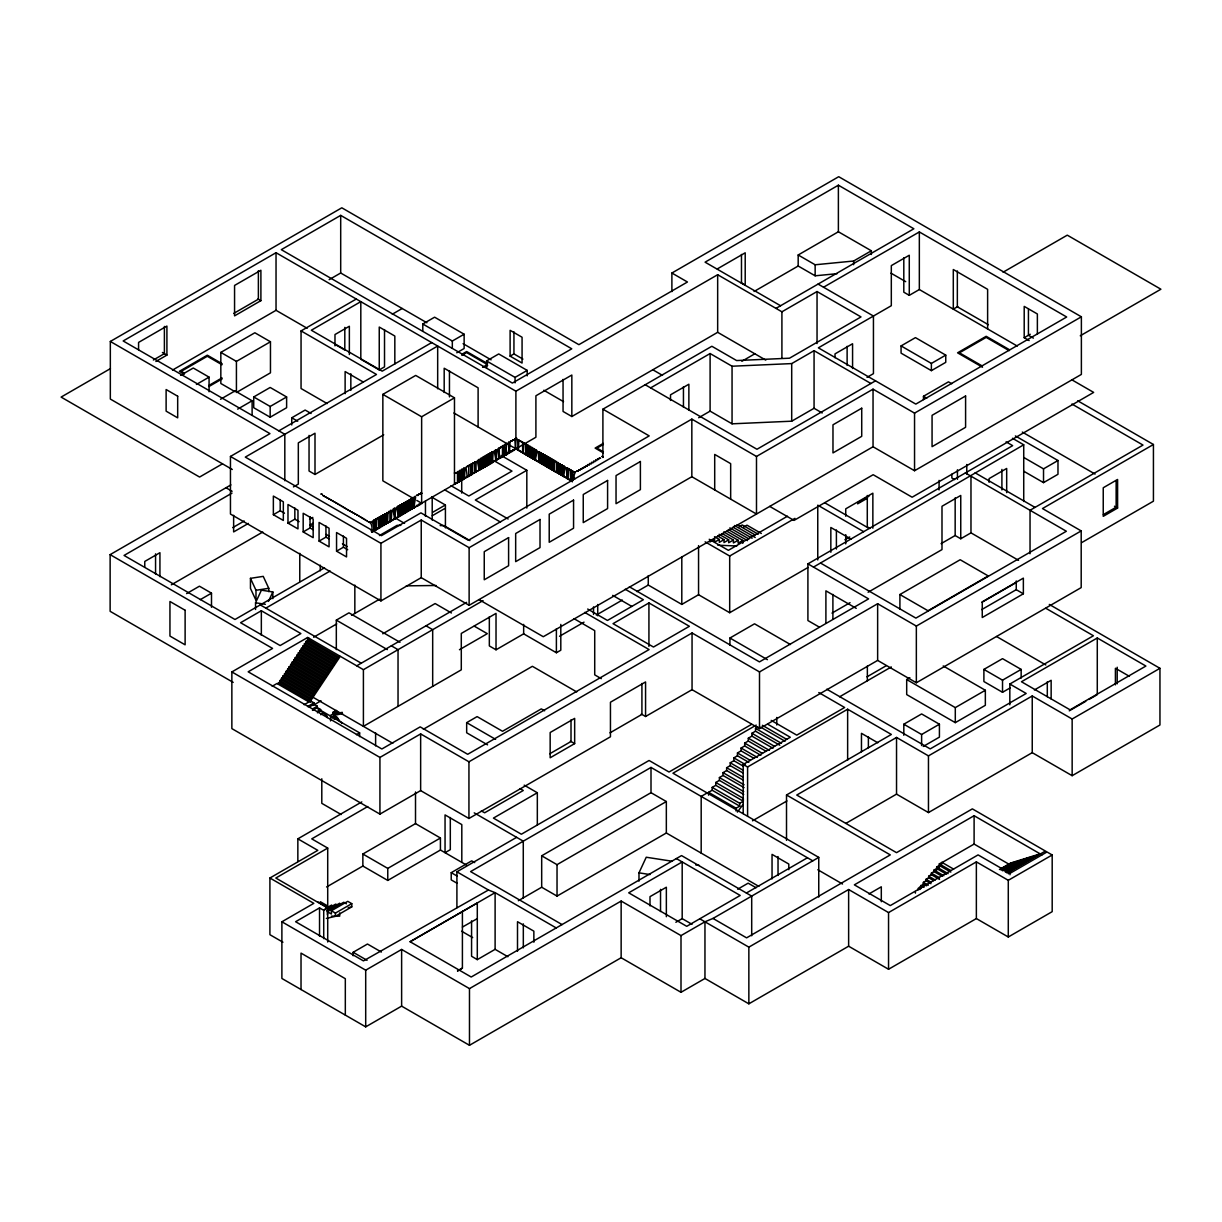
<?xml version="1.0" encoding="UTF-8"?>
<svg xmlns="http://www.w3.org/2000/svg" width="1222" height="1222" viewBox="0 0 1222 1222"><rect width="100%" height="100%" fill="white"/><g stroke="black" fill="none" stroke-linecap="round" stroke-linejoin="round"><path stroke-width="1.5" d="M574.936 472.074C577.349 470.47 572.156 474.93 574.783 479.009M255.551 609.473L255.551 602.782L261.401 590.18L272.827 591.952L272.827 598.658M268.458 601.392L272.827 591.952M638.984 881.138L638.984 872.844L646.239 857.233L671.886 861.204M295.525 660.002L297.603 656.871M310.48 701.061L339.594 657.329L339.594 655.924L338.051 656.81L307.501 639.167L309.029 638.281L309.029 639.702M737.401 812.111L743.037 804.443M919.815 889.57L924.733 883.873M935.808 871.042L940.741 865.344M368.907 522.069C366.157 520.435 371.87 523.826 369.12 522.191M371.167 522.084C368.433 520.251 374.176 527.171 371.167 531.02M373.611 520.236L374.925 520.358L374.375 530.959L373.611 520.236L374.925 520.358M373.046 521.443C370.083 518.922 377.048 530.76 372.099 531.998M375.49 519.151L376.804 519.274L376.254 529.874L375.49 519.151L376.804 519.274M379.232 516.982L380.546 517.105L379.996 527.705L379.232 516.982L380.546 517.105M378.667 518.189L377.369 518.067L378.667 518.189L378.667 528.469L377.369 528.347L378.667 528.469M381.111 515.913L382.425 516.02L381.875 526.621L381.111 515.913L382.425 516.02M382.99 514.829L384.304 514.936L383.739 525.536L382.99 514.829L384.304 514.936M384.869 513.744L386.167 513.866L385.617 524.467L384.869 513.744L386.167 513.866M386.732 512.66L388.046 512.782L387.496 523.383L386.732 512.66L388.046 512.782M390.49 510.49L391.788 510.613L391.239 521.214L390.49 510.49L391.788 510.613M389.925 511.697L388.611 511.575L389.925 511.697L389.925 521.977L388.611 521.855L389.925 521.977M373.611 530.516L374.925 530.638M375.49 529.432L376.804 529.554M394.232 508.337L395.546 508.444L394.996 519.045L394.232 508.337L395.546 508.444M393.667 509.528C390.78 506.488 397.394 521.504 392.354 519.701M379.232 527.262L380.546 527.385M397.99 506.168L399.288 506.29L398.739 516.891L397.99 506.168L399.288 506.29M397.425 507.374C394.538 504.335 401.137 519.335 396.111 517.532M381.111 526.193L382.425 526.3M399.854 505.083L401.167 505.205L400.617 515.806L399.854 505.083L401.167 505.205M382.99 525.109L384.304 525.231M401.733 503.999L403.046 504.121L402.496 514.722L401.733 503.999L403.046 504.121M384.869 524.024L386.167 524.146M403.611 502.914L404.925 503.036L404.36 513.637L403.611 502.914L404.925 503.036M386.732 522.94L388.046 523.062M405.49 501.83L406.789 501.952L406.239 512.553L405.49 501.83L406.789 501.952M407.354 500.76L408.667 500.867L408.117 511.468L407.354 500.76L408.667 500.867M390.49 520.771L391.788 520.893M409.233 499.676L410.546 499.798L409.996 510.384L409.233 499.676L410.546 499.798M411.111 498.591L412.41 498.713L411.86 509.314L411.111 498.591L412.41 498.713M394.232 518.617L395.546 518.724M412.975 497.507L414.289 497.629L413.739 508.23L412.975 497.507L414.289 497.629M414.854 496.422C417.618 494.268 411.615 508.887 416.106 506.595M397.99 516.448L399.288 516.57M399.854 515.363L401.167 515.485M401.733 514.279L403.046 514.401M403.611 513.194L404.925 513.316M405.49 512.125L406.789 512.232M407.354 511.04L408.667 511.163M409.233 509.956L410.546 510.078M411.111 508.871L412.41 508.994M412.975 507.787L414.289 507.909M458.051 471.493L459.35 471.616L458.8 482.201L458.051 471.493L459.35 471.616M457.486 472.685L456.173 472.578L457.486 472.685L457.486 482.965L456.173 482.858L457.486 482.965M459.915 470.409L461.229 470.531L460.679 481.132L459.915 470.409L461.229 470.531M461.794 469.324L463.107 469.447L462.558 480.047L461.794 469.324L463.107 469.447M463.673 468.24L464.986 468.362L464.436 478.963L463.673 468.24L464.986 468.362M466.85 467.278C464.284 464.07 469.309 480.261 465.735 477.237M468.729 466.193L467.415 466.071L468.729 466.193L468.729 476.473L467.415 476.366L468.729 476.473M471.173 463.917L472.471 464.039L471.921 474.625L471.173 463.917L472.471 464.039M470.607 465.108L469.294 465.002L470.607 465.108L470.607 475.404L469.294 475.282L470.607 475.404M474.915 461.748L476.229 461.87L475.679 472.471L474.915 461.748L476.229 461.87M474.35 462.955L473.036 462.833L474.35 462.955L474.35 473.235L473.036 473.113L474.35 473.235M458.051 481.774L459.35 481.896M459.915 480.689L461.229 480.811M478.673 459.579L479.971 459.701L479.421 470.302L478.673 459.579L479.971 459.701M478.108 460.786C475.221 457.746 481.819 472.761 476.794 470.944M461.794 479.604L463.107 479.727M480.536 458.494L481.85 458.617L481.3 469.217L480.536 458.494L481.85 458.617M482.415 457.425L483.729 457.532L483.179 468.133L482.415 457.425L483.729 457.532M484.294 456.341L485.608 456.463L485.042 467.048L484.294 456.341L485.608 456.463M486.173 455.256L487.471 455.378L486.921 465.979L486.173 455.256L487.471 455.378M488.036 454.172L489.35 454.294L488.8 464.895L488.036 454.172L489.35 454.294M471.173 474.197L472.471 474.319M489.915 453.087L491.229 453.209L490.679 463.81L489.915 453.087L491.229 453.209M491.794 452.003L493.092 452.125L492.542 462.726L491.794 452.003L493.092 452.125M474.915 472.028L476.229 472.15M495.536 449.849L496.85 449.956L496.3 460.557L495.536 449.849L496.85 449.956M494.971 451.04C492.084 448.016 498.698 463.016 493.657 461.213M478.673 469.859L479.971 469.981M480.536 468.79L481.85 468.897M499.294 447.68L500.592 447.802L499.294 447.68L499.294 457.96L500.592 458.082L499.294 457.96M498.729 448.886C496.163 445.679 501.173 461.855 497.598 458.83M482.415 467.705L483.729 467.827M484.294 466.621L485.608 466.743M503.036 445.511L504.35 445.633L503.8 456.234L503.036 445.511L504.35 445.633M486.173 465.536L487.471 465.658M502.471 446.717L501.157 446.595L502.471 446.717L502.471 456.997L501.157 456.875L502.471 456.997M488.036 464.452L489.35 464.574M506.794 443.342C513.377 443.739 502.975 468.53 506.855 443.586M506.214 444.548L504.915 444.426L506.214 444.548L506.214 454.828L504.915 454.706L506.214 454.828M489.915 463.367L491.229 463.489M508.658 442.272L509.971 442.379L509.421 452.98L508.658 442.272L509.971 442.379M508.092 443.464L507.145 443.754M491.794 462.283L493.092 462.405M495.536 460.129L496.85 460.251M516.02 438.622L515.531 449.452L514.783 438.729L517.028 438.423L515.776 438.53M516.081 438.851L514.783 438.729M503.036 455.791L504.35 455.913M517.593 439.813L518.892 439.935L518.342 450.536L517.593 439.813L518.892 439.935M506.794 453.637L508.092 453.744M508.658 452.552L509.971 452.675M522.649 442.104L521.336 441.982L522.649 442.104L522.649 452.384L521.336 452.262L522.649 452.384M523.215 443.067L524.528 443.189L523.215 443.067L523.215 453.347L524.528 453.469L523.215 453.347M517.593 450.093L518.892 450.215M525.093 444.151L526.392 444.273L525.842 454.859L525.093 444.151L526.392 444.273M526.957 445.236L528.271 445.343L527.721 455.943L526.957 445.236L528.271 445.343M528.836 446.305L530.149 446.427L529.6 457.028L528.836 446.305L530.149 446.427M530.715 447.389L532.028 447.512L531.463 458.113L530.715 447.389L532.028 447.512M525.093 454.431L526.392 454.553M532.593 448.474L533.892 448.596L533.342 459.197L532.593 448.474L533.892 448.596M526.957 455.516L528.271 455.638M534.457 449.559L535.771 449.681L535.221 460.282L534.457 449.559L535.771 449.681M528.836 456.6L529.798 456.31M536.336 450.643C539.299 448.688 532.303 462.008 537.649 461.045M530.715 457.67L532.028 457.792M538.215 451.728L539.513 451.85L538.963 462.435L538.215 451.728L539.513 451.85M532.593 458.754L533.54 458.479M540.078 452.812L541.392 452.919L540.842 463.52L540.078 452.812L541.392 452.919M534.457 459.839L535.771 459.961M541.957 453.881L543.271 454.004L542.721 464.604L541.957 453.881L543.271 454.004M543.836 454.966L545.149 455.088L544.6 465.689L543.836 454.966L545.149 455.088M538.215 462.008L539.513 462.13M545.715 456.05L547.013 456.173L546.463 466.773L545.715 456.05L547.013 456.173M540.078 463.092L541.392 463.199M547.578 457.135L548.892 457.257L548.342 467.858L547.578 457.135L548.892 457.257M541.957 464.177L543.271 464.284M549.457 458.219L550.771 458.342L550.221 468.943L549.457 458.219L550.771 458.342M543.836 465.246L545.149 465.368M551.336 459.304L552.634 459.411L552.084 470.012L551.336 459.304L552.634 459.411M545.715 466.33L547.013 466.453M553.215 460.388L554.513 460.495L553.963 471.096L553.215 460.388L554.513 460.495M547.578 467.415L548.892 467.537M549.457 468.5L550.419 468.225M556.392 461.58L555.078 461.458L556.392 461.58L556.392 471.86L555.078 471.738L556.392 471.86M556.957 462.542L558.271 462.664L557.721 473.265L556.957 462.542L558.271 462.664M551.336 469.584L552.634 469.706M558.836 463.627L560.134 463.749L559.584 474.35L558.836 463.627L560.134 463.749M553.215 470.669L554.513 470.776M560.699 464.711L562.013 464.834L561.463 475.434L560.699 464.711L562.013 464.834M562.578 465.796L563.892 465.918L563.342 476.519L562.578 465.796L563.892 465.918M556.957 472.822L558.271 472.945M564.457 466.88C567.42 464.925 560.424 478.245 565.771 477.283M558.836 473.907L560.134 474.029M566.336 467.95L567.634 468.072L567.084 478.673L566.336 467.95L567.634 468.072M560.699 474.991L562.013 475.114M568.199 469.034L569.513 469.156L568.199 469.034L568.199 479.314L569.513 479.436L568.199 479.314M562.578 476.076L563.892 476.198M570.078 470.119L571.392 470.241L570.842 480.842L570.078 470.119L571.392 470.241M572.308 481.88L572.507 470.882L573.255 479.895M566.336 478.245L567.634 478.352M573.255 471.325L571.957 471.203M570.078 480.399L571.392 480.521M813.501 567.084L1023.731 444.793L1023.731 501.478M751.698 935.777L751.698 896.093L681.54 855.583L471.203 977.02L410.103 941.75L477.298 902.951L477.298 959.637L495.109 949.341L507.909 956.734M457.502 970.925L462.405 968.084L462.405 911.398M232.317 469.492L110.331 399.059L110.331 341.457L341.809 207.801L578.892 344.68L687.451 282.007L671.886 273.025L671.886 291.6M602.904 457.486L602.904 409.171L711.861 346.269L736.606 360.551L789.519 358.199L861.006 316.926L817.044 291.539L781.912 311.809L717.665 274.721L515.898 391.193L276.035 252.71L123.162 340.969L284.818 434.284L284.818 480.75M340.694 215.377L281.304 249.67L512.385 383.082L571.774 348.805L340.694 215.377L340.694 272.995L426.89 322.761M110.423 368.616L61.1 397.089L199.583 477.054L222.496 463.825M233.677 313.458L258.377 299.191L258.377 270.688M153.361 360.001L164.39 353.647L164.39 326.427M155.897 361.468L166.91 355.098L166.91 326.06L138.575 342.42L138.575 349.691M260.897 300.658L234.563 315.872L234.563 285.444L260.897 270.245L260.897 300.658L257.903 298.932M172.485 370.098L276.035 310.312L307.15 328.275M329.146 279.655L340.694 272.995M180.627 375.322L193.275 368.021L209.069 377.14L209.069 391.758M234.868 391.59L220.831 383.494L220.831 352.41L254.863 332.766L270.459 341.763L270.459 372.832L236.426 392.491L236.426 361.406L270.459 341.763M196.421 384.441L209.069 377.14M327.175 403.596L301.055 388.52L301.055 330.918L356.274 299.039M208.947 385.434L221.992 377.904M208.962 386.503L222.114 378.912M220.54 399.258L235.021 390.903L252.114 400.785L252.114 415.404M392.293 314.222L402.191 308.494M253.718 396.967L270.169 387.466L286.62 396.967L286.62 407.72L270.169 417.221L253.718 407.72L253.718 396.967L270.169 406.468L286.62 396.967M237.648 409.141L252.114 400.785M422.797 331.131L422.797 323.998L434.604 317.185L464.131 334.217L464.131 348.514L456.753 352.776M291.752 424.966L291.752 417.787L305.149 410.057L311.091 413.494M431.702 342.588L382.211 371.167L311.32 330.23L360.811 301.651L360.811 359.268L379.248 369.915L384.518 366.875L384.518 329.604M671.886 273.025L838.72 176.701L1081.378 316.804L1081.378 374.406L914.545 470.73L873.043 446.763L756.494 514.05L691.835 476.717L469.126 605.302L421.239 577.655L380.928 600.918L230.454 514.05L230.454 456.448L269.97 433.627L110.331 341.457M278.845 430.847L376.498 374.467L301.055 330.918M422.797 323.998L452.323 341.03L464.131 334.217M413.555 498.561L382.853 480.826L382.853 394.385L415.694 375.429L454.477 397.822L454.477 484.263L455.607 484.049L454.355 484.172M233.188 682.38L110.133 611.321L110.133 554.635L230.912 484.905M461.794 354.319L466.636 351.524L487.639 363.652M461.855 355.373L466.636 352.608L487.379 364.584L482.598 367.348M231.997 493.108L124.048 555.445L234.991 619.493L324.533 567.802M486.585 368.234L486.585 360.964L498.713 353.952L527.186 370.388L527.186 375.857M484.416 367.379L487.639 365.515M510.109 356.137L522.069 363.056L522.069 337.241L510.109 330.322L510.109 356.137L514.37 353.662M293.448 486.906L298.321 484.095L298.321 442.868L315.001 433.23L315.001 474.457L309.044 471.02L309.044 435.399M315.001 474.457L383.708 434.803M382.853 394.385L421.636 416.778L454.477 397.822M232.745 527.629L244.217 521M248.402 523.413L233.631 531.921L233.631 515.317M775.985 308.387L913.873 228.774L838.384 185.194L705.079 262.165L780.568 305.744M273.361 514.691L283.336 520.45L283.336 501.814L273.361 496.056L273.361 514.691L280.205 510.735L284.482 513.209M486.585 360.964L515.058 377.399L527.186 370.388M717.268 268.932L745.206 252.801L745.206 285.062L740.883 282.572M171.355 584.803L262.761 532.028M287.98 523.138L297.969 528.897L297.969 510.261L287.98 504.503L287.98 523.138L294.838 519.182L299.115 521.657M309.548 519.304L312.817 517.425M186.599 593.617L199.43 586.193L211.498 593.174L211.498 607.288M313.214 523.184L309.976 525.048L313.229 526.926M303.178 531.921L313.168 537.68L313.168 519.029L303.178 513.271L303.178 531.921L310.037 527.965L312.878 529.6M200.271 599.651L211.498 593.174M754.081 291.478L798.18 266.014L798.18 254.986L838.384 231.768L871.347 250.785L871.347 254.466M319.079 541.102L329.069 546.86L329.069 528.21L319.079 522.451L319.079 541.102L325.938 537.145L328.779 538.78M336.554 551.183L346.544 556.942L346.544 538.306L336.554 532.548L336.554 551.183L343.413 547.227L347.69 549.701M371.656 532.074L535.908 437.247L535.908 395.775L571.835 375.032L571.835 416.519L563.052 411.447L563.052 379.4M571.835 416.519L717.665 332.323L765.782 360.108M798.18 254.986L815.15 264.777L853.628 261.019L871.347 250.785M379.446 535.542L397.089 525.353L400.831 525.384M261.34 610.74L240.581 622.716L280.128 645.552L300.887 633.576L261.34 610.74L261.34 635.303M265.861 608.128L330.123 571.025M432.634 512.339L445.113 505.129M823.552 287.231L919.341 231.936L1066.684 317.002L915.813 404.1L818.358 347.842L891.312 305.714L891.312 265.617L909.275 255.245L909.275 295.342L903.806 292.195L903.806 257.827M230.454 456.448L380.928 543.316L421.239 520.037L469.126 547.685L691.835 419.115L756.494 456.448L873.043 389.161L914.545 413.128L1081.378 316.804M650.639 387.878L710.104 353.54L732.054 366.218L791.703 363.591L814.066 350.683L870.889 383.494M432.267 515.745L444.747 508.535M526.819 508.092L526.819 470.302L475.327 500.027L508.138 518.983M741.876 361.284L754.845 353.784M603.256 443.403L595.114 448.092L603.256 452.797M603.393 444.396L596.978 448.092L603.393 451.804M641.29 714.045L645.567 716.504L645.567 681.937L610.45 702.222L610.45 736.79L468.943 818.48L420.643 790.603L379.935 814.112L231.859 728.618L231.859 671.932L272.567 648.424L110.133 554.635M336.325 649.6L336.325 620.134L348.957 612.833L399.991 642.298M483.041 600.598L363.408 669.671L307.639 637.472L248.173 671.81L381.875 748.994L420.185 726.876L467.69 754.295L649.081 649.569L584.712 612.405M305.974 641.458L336.524 659.101L336.524 660.522L305.974 642.879L305.974 641.458L307.501 640.572L338.051 658.215L338.051 656.81M313.642 637.227L336.722 623.907M351.554 615.338L379.538 599.192M304.431 643.765L334.996 661.408L334.996 662.828L304.431 645.185L304.431 643.765L305.974 642.879M909.275 295.342L919.341 289.538L1017.269 346.07M302.903 646.071L333.469 663.714L333.469 665.119L302.903 647.477L302.903 646.071L304.431 645.185M698.663 417.741L710.104 411.142L732.054 423.82L791.703 421.193L814.066 408.285L822.177 412.975M301.376 648.363L331.926 666.005L331.926 667.426L301.376 649.783L301.376 648.363L302.903 647.477M299.848 650.669L330.398 668.312L330.398 669.732L299.848 652.09L299.848 650.669L301.376 649.783M298.305 652.976L328.871 670.618L328.871 672.024L298.305 654.381L298.305 652.976L299.848 652.09M296.778 655.267L327.328 672.91L327.328 674.33L296.778 656.688L296.778 655.267L298.305 654.381M295.25 657.573L325.8 675.216L325.8 676.637L295.25 658.994L295.25 657.573L296.778 656.688M293.708 659.88L324.273 677.523L324.273 678.928L293.708 661.301L293.708 659.88L295.25 658.994M292.18 662.171L322.745 679.814L322.745 681.234L292.18 663.592L292.18 662.171L293.708 661.301M290.653 664.478L321.203 682.12L321.203 683.541L290.653 665.898L290.653 664.478L292.18 663.592M289.125 666.784L319.675 684.427L319.675 685.832L289.125 668.205L289.125 666.784L290.653 665.898M287.582 669.076L318.148 686.718L318.148 688.139L287.582 670.496L287.582 669.076L289.125 668.205M286.055 671.382L316.605 689.025L316.605 690.445L286.055 672.803L286.055 671.382L287.582 670.496M284.527 673.689L315.077 691.331L315.077 692.737L284.527 675.109L284.527 673.689L286.055 672.803M282.985 675.98L313.55 693.622L313.55 695.043L282.985 677.4L282.985 675.98L284.527 675.109M281.457 678.286L312.022 695.929L312.022 697.35L281.457 679.707L281.457 678.286L282.985 677.4M279.93 680.593L310.48 698.236L310.48 699.641L279.93 682.013L279.93 680.593L281.457 679.707M272.2 686.275L276.997 683.495L308.952 701.947L308.952 700.527L278.402 682.884L278.402 684.305L279.93 683.419M278.402 682.884L279.93 682.013M1003.094 272.216L1067.28 235.159L1160.9 289.217L1080.279 335.775M336.524 659.101L338.051 658.215M382.761 633.79L435.124 603.546L451.422 612.97M334.996 661.408L336.524 660.522M333.469 663.714L334.996 662.828M331.926 666.005L333.469 665.119M330.398 668.312L331.926 667.426M957.804 306.539L953.297 309.135L953.297 269.512L987.62 289.324L987.62 328.962M328.871 670.618L330.398 669.732M327.328 672.91L328.871 672.024M325.8 675.216L327.328 674.33M324.273 677.523L325.8 676.637M322.745 679.814L324.273 678.928M901.072 345.918L915.446 337.623L945.752 355.128L945.752 362.338L931.378 370.648L901.072 353.143L901.072 345.918L931.378 363.423L945.752 355.128M321.203 682.12L322.745 681.234M319.675 684.427L321.203 683.541M318.148 686.718L319.675 685.832M316.605 689.025L318.148 688.139M356.732 665.807L466.605 602.37M315.077 691.331L316.605 690.445M313.55 693.622L315.077 692.737M312.022 695.929L313.55 695.043M310.48 698.236L312.022 697.35M867.024 377.354L873.44 373.642L873.44 316.04L818.083 284.084M308.952 700.527L310.48 699.641M304.141 704.727L310.678 700.954L313.993 702.864L313.993 704.284L309.166 707.064M307.562 706.576L313.993 702.864M312.939 705.476L321.019 700.817M875.502 380.836L756.968 449.268L645.216 384.747M312.481 708.989L317.308 706.194L317.308 707.614L312.481 710.394M317.399 711.387L320.622 709.524L320.622 710.944L327.236 716.184L327.236 717.604M317.399 712.808L320.622 710.944M320.714 714.717L323.922 712.854M333.102 715.069L333.102 712.227L336.294 710.379M329.909 715.741L333.102 713.892L342.343 712.365M330.444 717.879L335.225 715.114L342.572 713.617M332.033 718.139L335.225 716.291L337.364 717.513L339.487 721.087M334.156 719.361L337.364 717.513M459.457 649.722L487.288 633.668L474.243 626.138M1037.371 334.263L1037.371 313.978L1024.204 306.386L1024.204 337.715L1030.222 334.248M923.465 399.548L923.465 396.295L948.486 381.844L951.755 383.723M489.335 616.805L489.335 645.934L496.025 649.798L523.658 633.836L556.392 652.747L560.806 650.211L560.806 624.396M356.442 734.712L359.635 732.879L359.635 736.652M734.437 526.59L737.569 524.788L755.135 534.931M709.89 541.988L714.595 539.269L714.595 542.186L719.3 539.467L719.3 542.369L723.989 539.65L723.989 542.568L728.694 539.849L728.694 542.751L733.399 540.032L733.399 542.95L738.103 540.231L738.103 543.133L742.793 540.414L742.793 543.332M739.142 526.789L742.273 524.971L758.236 534.197M743.831 526.972L746.978 525.17L761.337 533.464M559.539 636.28L584.024 622.151M596.336 615.048L622.303 600.048M636.906 591.616L648.271 585.063L681.8 604.416L698.556 594.732L729.687 612.711L807.971 567.512M787.487 516.203L728.373 550.328L709.218 539.269M423.362 729.259L532.395 666.311L576.723 691.912M231.859 671.932L379.935 757.426L420.643 733.918L468.943 761.795L692.049 632.981L759.504 671.932L877.64 603.729L916.347 626.076L1081.195 530.913L1081.195 587.599L916.347 682.762L877.64 660.415L759.504 728.618L692.049 689.682L645.567 716.504M705.109 541.835L729.687 556.025L794.926 518.357M648.928 602.935L613.032 623.663L653.48 647.034L689.391 626.29L648.928 602.935L648.928 646.392M487.563 744.855L466.667 732.788L466.667 722.645L477.115 716.611L502.517 731.275L541.315 708.882L544.63 710.792M857.63 502.761L868.934 496.239M857.63 503.846L867.421 498.194M297.847 861.51L297.847 838.842L361.788 801.922M367.746 806.535L311.747 838.872L327.71 848.083L327.71 904.769M844.921 539.727L849.718 536.962M819.366 627.146L807.91 620.547L807.91 563.861L1012.656 445.648L1006.103 441.86M282.924 942.208L269.909 934.693L269.909 878.007L317.812 850.359L297.847 838.842M327.71 848.083L275.821 878.038L327.71 908.007L327.71 942.009M729.931 645.124L729.931 638.021L754.539 623.816L790.405 644.513M362.858 866.047L362.858 854.025L415.511 823.613L440.424 838.002L440.424 850.023L387.771 880.436L362.858 866.047L326.58 886.989M549.763 753.775L571.01 741.51L571.01 719.865M1023.853 457.517L1043.527 468.866L1057.977 460.526L1057.977 474.289L1043.527 482.629L1023.853 471.28M574.661 743.618L550.16 757.777L550.16 732.513L574.661 718.368L574.661 743.618L570.384 741.158M845.823 823.414L896.536 794.132L928.46 812.569L1032.239 752.66L1072.152 775.695L1159.953 724.997L1159.953 668.312L1072.152 719.01L1032.239 695.975L928.46 755.883L896.536 737.446L796.759 795.048L896.536 852.666L972.361 808.872L1052.188 854.972L1052.188 911.658L1008.287 936.999L976.363 918.562L888.547 969.26L848.633 946.21L748.857 1003.827L704.957 978.471L681.005 992.295L621.143 957.743L469.477 1045.299L401.626 1006.134L365.699 1026.862L281.885 978.471L281.885 921.785L313.825 903.348L269.909 878.007M609.992 732.833L641.917 714.396L641.917 683.465M941.093 543.653L955.161 535.526L960.752 538.765L970.971 532.853L1018.552 560.333M362.858 854.025L387.771 868.399L440.424 838.002M327.71 908.007L323.723 910.298L319.538 907.9L295.602 921.724L363.453 960.889L488.433 890.013L495.109 892.656L556.224 927.941M831.999 613.093L850.054 602.675M868.109 592.242L941.994 549.595L941.994 506.275L960.752 495.445L960.752 538.765M325.128 908.801L331.681 905.028M327.511 908.832L335.699 904.097L338.387 905.655M326.625 910.741L339.716 903.18M327.374 914.942L327.374 911.704L343.749 902.248L346.422 903.806M327.374 911.704L331.391 914.025L331.391 910.772L347.766 901.332L351.783 903.654L351.783 906.892L335.424 916.347L326.366 918.425M537.329 824.865L537.329 792.742L493.428 818.098L521.366 834.229L649.081 760.481L669.03 772.014L751.606 724.341M331.391 910.772L335.424 913.094L351.783 903.654M1081.638 542.629L1153.431 501.188L1153.431 444.502L1042.473 508.551L1081.195 530.913M899.911 594.534L960.171 559.737L988.262 575.959L928.017 610.756L899.911 594.534L899.911 609.213M457.227 883.353L451.224 879.886L451.224 872.676L471.692 860.853L474.686 862.595M456.906 907.717L456.906 871.805L516.616 837.33M812.767 860.838L651.005 767.431L470.592 871.592L562.059 924.58M1103.374 514.584L1116.144 507.206L1116.144 480.536M1117.595 508.047L1103.237 516.341L1103.237 487.761L1117.595 479.467L1117.595 508.047L1114.449 506.229M353.158 955.757L353.158 952.289L367.471 944.026L381.371 952.045M756.219 725.12L672.955 773.205L818.755 857.386L818.755 897.055M779.819 745.221L755.532 731.199L755.532 728.358L757.93 726.968M772.976 748.276L751.912 736.118L751.912 733.276L755.532 731.199M541.682 887.233L541.682 855.797L651.005 792.681L666.341 801.54L666.341 832.992L557.033 896.093L541.682 887.233L518.342 900.721M981.816 602.354L1016.399 582.405M766.118 751.316L748.307 741.036L748.307 738.195L751.912 736.118M760.894 755.303L744.687 745.955L744.687 743.113L748.307 741.036M754.035 758.358L741.082 750.873L741.082 748.032L744.687 745.955M981.709 609.61L1016.246 589.676L1023.364 593.785L1023.364 578.128L982.259 601.85L982.259 617.522L1023.364 593.785M866.948 676.851L886.103 665.791M410.103 941.75L495.109 892.656L495.109 949.341M748.811 762.345L737.462 755.792L737.462 752.951L741.082 750.873M281.885 921.785L365.699 970.176L401.626 949.448L469.477 988.613L621.143 901.057L681.005 935.609L704.957 921.785L712.991 918.44L818.755 857.386M743.572 766.316L733.857 760.71L733.857 757.884L737.462 755.792M839.621 696.784L891.296 666.952M743.205 773.114L730.237 765.629L730.237 762.803L733.857 760.71M541.682 855.797L557.033 864.657L666.341 801.54M742.823 779.911L726.632 770.547L726.632 767.722L730.237 765.629M744.076 787.625L723.012 775.466L723.012 772.64L726.632 770.547M743.694 794.422L719.407 780.384L719.407 777.559L723.012 775.466M743.19 813.577L743.19 764.437L790.298 737.248L767.615 724.157M715.787 782.477L743.327 798.378L743.327 801.204L715.787 785.318L715.787 782.477L719.407 780.384M712.182 787.396L739.722 803.297L739.722 806.138L712.182 790.237L712.182 787.396L715.787 785.318M743.19 764.437L747.589 766.973L847.64 709.218L891.357 734.453L786.51 794.987L786.51 840.339M707.156 792.956L701.184 796.408L701.184 853.093M708.561 795.155L708.561 792.314L712.182 790.237M943.216 665.944L985.344 690.262L985.344 705.308L955.298 722.645L906.693 694.585L906.693 679.539L909.855 677.721M739.722 803.297L743.327 801.204M708.561 792.314L736.102 808.216L739.722 806.138M457.608 971.001L462.405 968.084M1010.288 687.818L1002.529 692.294L983.893 681.54L983.893 669.412L1002.529 658.658L1021.149 669.412L1021.149 678.073M903.822 735.277L903.822 724.218L921.617 713.938L939.413 724.218L939.413 737.126L923.236 746.459M752.508 820.817L786.953 800.945M983.893 669.412L1002.529 680.18L1021.149 669.412M906.693 679.539L955.298 707.614L985.344 690.262M903.822 724.218L921.617 734.498L939.413 724.218M1009.83 704.819L1009.83 684.03L1093.43 635.761L1045.818 608.266M1097.28 637.976L1021.455 681.754L1070.075 709.829L1145.9 666.051L1097.28 637.976L1097.28 694.661L1089.046 699.427M1034.377 689.972L1051.149 680.287L1051.149 698.938M675.858 922.289L682.182 918.639L692.034 924.321M737.645 889.219L748.139 883.17L756.051 887.722M746.382 893.022L807.452 857.768M1069.265 710.837L1085.747 701.321M1041.954 854.896L974.102 815.716L854.361 884.85L890.288 905.594L978.089 854.896L1010.014 873.333L1046.139 852.467L1044.55 851.551L1008.425 872.401L1008.425 873.822M699.778 918.807L748.857 947.142L848.633 889.524L888.547 912.574L976.363 861.877L1008.287 880.314L1052.188 854.972M868.934 893.954L881.306 886.805L881.306 901.729M950.808 872.096L939.306 865.451L939.306 863.923L941.963 862.381L953.603 869.102M942.177 862.503L974.102 844.066L1010.014 864.809M946.515 874.219L936.663 868.537L936.663 866.994L939.306 865.451M942.208 876.342L934.005 871.607L934.005 870.064L936.663 868.537M939.55 879.412L931.347 874.677L931.347 873.134L934.005 871.607M933.608 880.604L928.689 877.747L928.689 876.22L931.347 874.677M930.965 883.674L926.032 880.833L926.032 879.29L928.689 877.747M926.658 885.797L923.374 883.903L923.374 882.36L926.032 880.833M918.073 890.044L918.073 888.516L923.374 883.903M999.443 869.499L1010.93 862.854M1001.032 868.995L1012.534 862.365M1000.986 869.453L1014.123 861.877M1000.94 869.911L1015.726 861.373M1002.544 869.407L1017.315 860.884M1002.498 869.865L1018.919 860.38M1002.452 870.324L1020.507 859.891M1002.407 870.767L1022.111 859.387M1003.995 870.278L1023.7 858.898M1003.949 870.721L1025.304 858.409M1005.553 870.232L1026.892 857.905M1005.507 870.69L1028.496 857.416M1005.462 871.133L1030.085 856.912M1005.416 871.592L1031.689 856.423M1005.37 872.034L1033.277 855.919M1006.959 871.546L1034.881 855.431M1006.913 872.004L1036.47 854.942M1008.517 871.5L1038.074 854.438M1006.821 872.905L1039.662 853.949M462.405 927.07L477.298 918.623M371.931 531.387L373.046 531.723M348.163 907.732L351.783 906.892M250.464 578.342L255.994 590.287L255.994 600.338L250.464 588.393L250.464 578.342L263.234 576.372L268.779 588.301L268.779 591.662M255.994 590.287L268.779 588.301M798.18 266.014L815.15 275.805L837.131 273.667M406.3 585.842L436.101 585.491M331.452 916.149L339.701 916.149L339.701 912.91M440.18 525.582L443.937 525.597L469.874 540.582M717.788 545.211L736.805 545.99M516.264 448.703L517.028 449.131L515.715 449.024M255.551 602.782L265.357 604.294M695.7 864.886L699.366 865.451M638.984 872.844L649.982 874.555M1033.384 338.127L1028.435 335.271L1028.435 309.456M1024.204 337.715L1029.138 340.571M988.399 324.731L957.345 306.798L957.345 270.948M890.975 273.163L905.701 281.656M1071.938 379.859L1093.659 392.399L912.131 497.217L873.165 474.716L794.01 520.419L769.738 506.412M1009.586 349.798L986.185 336.294L957.559 352.822L982.519 367.226M1009.189 350.653L986.185 337.379L959.438 352.822L982.442 366.096M1077.743 400.801L1153.431 444.502M1071.923 404.024L1142.998 445.068L1030.039 510.277L1030.039 553.734M1022.325 432.084L1095.065 474.075M1015.375 435.933L1057.977 460.526M1012.473 438.286L1023.731 444.793M923.465 396.295L926.734 398.173M975.141 472.838L1035.019 507.405M965.38 472.945L1066.363 531.249L915.889 618.118L820.512 563.037M954.642 479.604L951.846 478.001L951.846 474.182M652.792 369.762L662.492 375.368M1049.301 604.432L1159.953 668.312M1129.434 676.346L1115.411 668.266L1115.411 684.855M870.079 528.439L867.284 526.819L867.284 495.475M824.972 502.914L869.224 528.469M863.664 531.677L817.762 505.175L817.762 559.966M851.199 539.223L830.838 527.476L830.838 552.252M522.924 359.1L513.943 353.922L513.943 331.804M602.904 409.171L649.203 435.903L468.408 540.292L420.918 512.858L381.401 535.679L245.301 457.104L437.675 346.04L437.675 388.779M996.556 636.509L1045.818 664.951M463.107 343.672L491.107 359.833M543.79 390.246L563.541 401.656M807.91 563.861L868.582 598.887L759.442 661.896L629.376 586.804M1009.83 684.03L1026.19 693.47L930.202 748.903L826.79 689.193M734.468 525.521L755.211 537.497M732.956 527.171L752.11 538.23M729.855 527.904L749.01 538.963M728.343 529.554L747.497 540.613M726.83 531.203L742.793 540.414M856.24 608.342L825.904 590.837L825.904 623.296M723.73 531.937L738.103 540.231M722.217 533.586L733.399 540.032M719.116 534.32L728.694 539.849M717.604 535.969L723.989 539.65M714.503 536.702L719.3 539.467M334.981 344.36L344.803 350.027L344.818 327.389M453.881 412.99L514.263 447.863M515.898 448.81L571.682 481.01M500.944 455.363L526.819 470.302M363.071 381.921L345.123 371.564L345.123 393.683M494.146 460.801L511.987 471.096L468.851 496.01L450.994 485.699M729.931 638.021L767.416 659.666M818.801 692.568L844.646 707.492L796.759 735.14L771.204 720.4M220.831 352.41L236.426 361.406M625.236 589.248L643.368 599.727L607.456 620.455L587.675 609.03M444.671 489.839L500.516 522.084M222.114 363.728L207.312 355.19L179.374 371.32L184.293 374.176M877.824 742.777L861.464 733.337L861.464 751.759M221.992 364.736L207.312 356.274L181.238 371.32L184.507 373.199M612.696 595.374L631.85 606.433M431.595 497.048L445.419 505.022L445.419 527.889M291.752 417.787L297.71 421.223M162.419 352.501L166.91 355.098M416.794 500.424L420.017 502.288M762.375 725.303L786.678 739.341M573.958 618.638L594.717 630.628L594.717 674.865L601.3 678.668M760.756 727.212L785.059 741.235M394.813 517.746L404.558 523.383M755.532 728.358L781.438 743.327M751.912 733.276L774.595 746.367M748.307 738.195L769.356 750.354M744.687 743.113L762.513 753.409M741.082 748.032L757.273 757.396M939.306 863.923L950.808 870.553M478.993 599.605L543.286 636.723L756.494 514.05L756.494 456.448M936.663 866.994L948.15 873.623M737.462 752.951L750.43 760.435M934.005 870.064L943.858 875.746M733.857 757.884L745.191 764.422M931.347 873.134L939.55 877.885M928.689 876.22L935.258 880.008M786.51 794.987L890.288 854.896L746.596 937.854L712.991 918.44M730.237 762.803L743.205 770.272M926.032 879.29L930.965 882.131M326.213 534.426L329.451 536.29M342.435 543.79L347.308 546.601M726.632 767.722L742.823 777.07M923.374 882.36L928.308 885.202M920.716 885.431L924 887.325M723.012 772.64L744.076 784.799M225.994 487.746L232.104 491.275M719.407 777.559L743.694 791.581M426.004 625.817L432.68 629.681L432.68 686.367M817.808 869.743L842.523 884.01M391.361 645.812L398.036 649.676L398.036 706.362M336.325 620.134L387.343 649.6M666.341 832.992L758.862 886.393M466.667 722.645L495.597 739.356M260.271 604.905L361.254 663.21M676.362 858.577L740.211 895.451L686.733 926.322L628.704 892.824L682.182 861.953L682.182 918.639M524.192 785.166L537.329 792.742M519.992 788.587L523.276 790.481L484.63 812.798L481.361 810.904M312.557 696.998L392.797 743.327M333.102 712.227L335.225 713.449L335.225 711.8L337.364 713.022L337.364 711.357M313.993 704.284L317.308 706.194M317.308 707.614L320.622 709.524M316.773 708.134L359.635 732.879M474.228 812.859L523.276 841.179L523.276 897.865M440.424 850.023L466.758 865.222M456.906 871.805L488.433 890.013M451.224 872.676L457.227 876.128M341.182 814.539L321.798 803.343L321.798 778.781M461.626 931.225L472.67 937.595M320.317 901.714L330.337 907.503M317.491 901.714L327.19 907.304M353.158 952.289L367.058 960.309M477.298 959.637L471.57 956.261L471.57 920.838M340.602 722.156L333.102 713.892L335.225 715.114L335.225 716.291M1117.198 667.243L1117.198 683.831M1072.152 719.01L1072.152 775.695M1047.3 681.8L1047.3 696.708M1043.527 468.866L1043.527 482.629M1032.239 695.975L1032.239 752.66M1016.246 580.969L1016.246 589.676M1010.014 873.333L1010.014 874.753M1008.287 880.314L1008.287 936.999M1006.684 492.68L1006.684 468.454L989.117 478.596L989.117 482.323M1002.529 680.18L1002.529 692.294M1001.903 469.416L1001.903 489.915M976.363 861.877L976.363 918.562M974.102 815.716L974.102 844.066M970.971 476.168L970.971 532.853M966.77 464.497L966.77 473.953M957.437 469.783L957.437 479.314M955.161 497.858L955.161 535.526M955.298 707.614L955.298 722.645M941.963 862.381L941.963 863.923M939.076 480.383L939.076 489.915M931.378 363.423L931.378 370.648M928.46 755.883L928.46 812.569M921.617 734.498L921.617 745.557M919.341 231.936L919.341 289.538M916.347 626.076L916.347 682.762M915.415 891.586L915.415 893.129M914.545 413.128L914.545 470.73M896.536 737.446L896.536 794.132M888.547 912.574L888.547 969.26M877.64 603.729L877.64 660.415M873.043 389.161L873.043 446.763M872.859 528.21L872.859 493.184L845.731 508.841L845.731 516.219M868.384 736.713L868.384 747.772M867.36 666.036L867.36 680.776M853.628 261.019L853.628 264.7M852.574 368.54L852.574 343.749L835.008 353.891L835.008 357.71M848.633 889.524L848.633 946.21M847.64 709.218L847.64 760.237M847.121 346.33L847.121 365.393M845.731 534.656L845.731 543.866M838.384 185.194L838.384 231.768M836.398 529.981L836.398 549.045M832.9 594.427L832.9 619.249M817.044 291.539L817.044 343.565M815.15 264.777L815.15 275.805M814.066 350.683L814.066 408.285M791.703 363.591L791.703 421.193M788.801 869.713L788.801 864.046L772.044 854.377L772.044 878.908M781.912 311.809L781.912 358.275M778.032 856.576L778.032 875.456M776.795 717.451L776.795 724.997M759.504 671.932L759.504 728.618M748.857 947.142L748.857 1003.827M747.589 766.973L747.589 816.113M741.479 254.451L741.479 282.924M736.102 808.216L736.102 811.057M732.054 366.218L732.054 423.82M730.664 499.126L730.664 463.642L714.702 454.431L714.702 489.915M729.687 556.025L729.687 612.711M717.665 274.721L717.665 332.323M710.104 353.54L710.104 411.142M704.957 921.785L704.957 978.471M698.556 545.608L698.556 594.732M692.049 632.981L692.049 689.682M691.835 419.115L691.835 476.717M688.872 410.348L688.872 384.227L670.511 394.828L670.511 400.434M683.449 386.702L683.449 407.216M681.8 557.171L681.8 604.416M681.005 935.609L681.005 992.295M666.357 916.714L666.357 887.218L649.997 896.658L649.997 905.884M660.537 889.372L660.537 911.505M651.005 767.431L651.005 792.681M648.271 575.608L648.271 585.063M621.143 901.057L621.143 957.743M597.726 604.493L597.726 615.796M593.525 606.922L593.525 614.452M557.033 864.657L557.033 896.093M556.392 628.78L556.392 652.747M533.861 942.223L533.861 931.164L517.502 921.709L517.502 951.205M523.658 624.396L523.658 633.836M523.322 923.878L523.322 947.844M515.898 391.193L515.898 439.508M515.058 377.399L515.058 382.853M496.025 649.798L496.025 613.383L461.29 633.439L461.29 669.839L363.408 726.357L363.408 669.671M478.108 426.982L478.108 387.817L444.182 368.234L444.182 392.476M469.477 988.613L469.477 1045.299M469.126 547.685L469.126 605.302M468.943 761.795L468.943 818.48M461.809 862.381L461.809 824.59L445.052 814.906L445.052 852.696L450.307 849.657L450.307 817.533M461.702 479.864L461.702 493.077M452.323 341.03L452.323 348.178M449.452 370.785L449.452 396.89M432.206 497.232L432.206 520.098M425.455 501.127L425.455 516.371M421.636 416.778L421.636 503.22M421.239 520.037L421.239 577.655M420.643 733.918L420.643 790.603M415.511 791.978L415.511 823.613M401.626 949.448L401.626 1006.134M394.828 363.988L394.828 336.035L379.248 327.053L379.248 369.915M387.771 868.399L387.771 880.436M380.928 543.316L380.928 600.918M379.935 757.426L379.935 814.112M375.612 732.879L375.612 745.878M365.699 970.176L365.699 1026.862M354.838 585.094L354.838 613.444M350.836 373.779L350.836 390.383M349.355 354.548L349.355 326.243L334.981 334.538L334.981 345.857M345.322 1015.1L345.322 978.7L301.024 953.114L301.024 989.53M343.413 536.046L343.413 547.227M341.61 722.324L341.61 723.5M335.424 913.094L335.424 916.347M330.551 719.514L330.551 720.934M325.938 525.949L325.938 537.145M323.723 910.298L323.723 938.649M320.271 565.175L320.271 570.827M319.538 907.9L319.538 936.235M310.678 700.954L310.678 702.375M310.037 516.769L310.037 527.965M307.639 637.472L307.639 641.245M299.772 553.306L299.772 581.641M294.838 508.001L294.838 519.182M280.205 499.554L280.205 510.735M276.035 252.71L276.035 310.312M270.169 406.468L270.169 417.221M159.929 576.662L159.929 552.695L144.761 561.448L144.761 566.977M155.561 553.856L155.561 574.141M575.058 472.242L573.851 472.303L575.058 472.242M321.096 494.039L322.226 494.36L321.096 494.039M322.975 495.552L324.105 495.888L322.975 495.552M324.853 496.636L325.969 496.957L324.853 496.636M326.717 497.721L327.847 498.041L326.717 497.721M328.596 498.805L329.726 499.126L328.596 498.805M330.475 499.874L331.59 500.21L330.475 499.874M332.353 500.959L333.469 501.295L332.353 500.959M334.217 502.043L335.347 502.379L334.217 502.043M336.096 503.128L337.226 503.464L336.096 503.128M337.975 504.212L339.09 504.533L337.975 504.212M339.853 505.297L340.969 505.618L339.853 505.297M341.717 506.366L342.847 506.702L341.717 506.366M343.596 507.451L344.726 507.787L343.596 507.451M345.475 508.535L346.59 508.871L345.475 508.535M347.338 509.62L348.469 509.956L347.338 509.62M349.217 510.704L350.347 511.04L349.217 510.704M351.096 511.789L352.211 512.11L351.096 511.789M352.975 512.873L354.09 513.194L352.975 512.873M354.838 513.943L355.969 514.279L354.838 513.943M356.717 515.027L357.847 515.363L356.717 515.027M358.596 516.112L359.711 516.448L358.596 516.112M360.475 517.196L361.59 517.532L360.475 517.196M362.338 518.281L363.469 518.617L362.338 518.281M364.217 519.365L365.332 519.686L364.217 519.365M366.096 520.45L367.211 520.771L366.096 520.45M416.916 495.124L418.046 495.46L416.916 495.124M418.795 494.055L419.91 494.375L418.795 494.055M420.704 492.94L421.819 493.276L420.704 492.94M416.916 505.419L418.046 505.74L416.916 505.419M418.795 504.335L419.91 504.655L418.795 504.335M420.704 503.22L421.819 503.556L420.704 503.22M454.477 473.006L455.607 473.342L454.477 473.006M510.72 440.974L511.85 441.31L510.72 440.974M512.598 439.889L513.714 440.226L512.598 439.889M519.655 440.684L520.771 441.02L519.655 440.684M510.72 451.254L511.85 451.59L510.72 451.254M512.598 450.17L513.714 450.506L512.598 450.17M519.655 450.964L520.771 451.3L519.655 450.964M576.845 471.005L577.975 471.341L576.845 471.005M578.724 469.92L579.839 470.256L578.724 469.92M580.587 468.836L581.718 469.172L580.587 468.836M582.466 467.751L583.597 468.087L582.466 467.751M584.345 466.682L585.46 467.003L584.345 466.682M586.224 465.597L587.339 465.918L586.224 465.597M588.087 464.513L589.218 464.834L588.087 464.513M589.966 463.428L591.097 463.764L589.966 463.428M591.845 462.344L592.96 462.68L591.845 462.344M593.724 461.259L594.839 461.595L593.724 461.259M595.588 460.175L596.718 460.511L595.588 460.175M597.466 459.105L598.597 459.426L597.466 459.105M599.345 458.021L600.46 458.342L599.345 458.021M601.972 456.493L603.088 456.829L601.972 456.493M508.596 537.619L484.248 551.672L484.248 579.778L508.596 565.725L508.596 537.619M540.017 519.472L515.669 533.525L515.669 561.646L540.017 547.593L540.017 519.472M573.561 500.103L549.213 514.157L549.213 542.278L573.561 528.225L573.561 500.103M607.594 480.46L583.245 494.513L583.245 522.619L607.594 508.566L607.594 480.46M640.389 461.519L616.041 475.587L616.041 503.693L640.389 489.64L640.389 461.519M861.724 408.209L832.976 424.813L832.976 452.919L861.724 436.33L861.724 408.209M965.594 395.974L932.065 415.327L932.065 446.672L965.594 427.303L965.594 395.974M177.679 396.218L166.116 389.528L166.116 411.157L177.679 417.848L177.679 396.218M185.118 610.252L169.95 601.499L169.95 636.066L185.118 644.819L185.118 610.252"/></g></svg>
